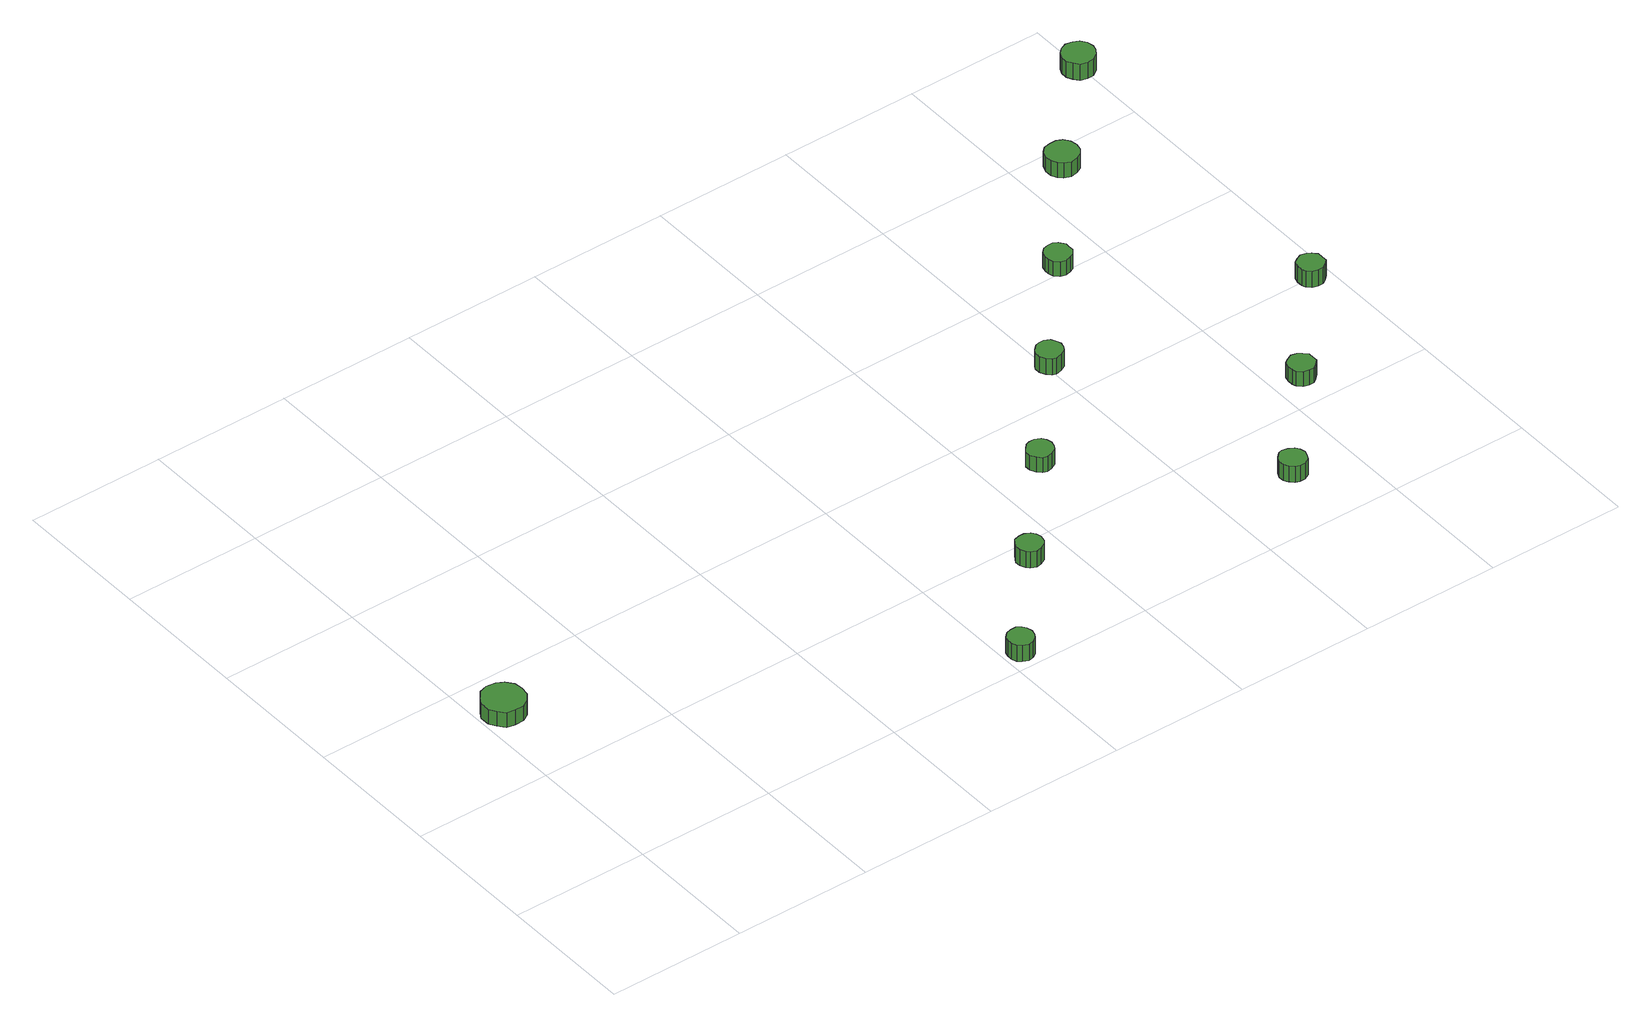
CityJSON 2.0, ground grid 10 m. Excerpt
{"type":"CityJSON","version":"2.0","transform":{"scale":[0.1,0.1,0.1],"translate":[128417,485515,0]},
"CityObjects":{
"tree1":{"type":"SolitaryVegetationObject","attributes":{"function":"something"},"geometry":[{"type":"MultiSurface","lod":"1","boundaries":[[[0,1,2,3,4,5,6,7,8,9,10,11,12,13,14]],[[15,16,17,18,19,20,21,22,23,24,25,26,27,28,29]],[[0,29,28,1]],[[1,28,27,2]],[[2,27,26,3]],[[3,26,25,4]],[[4,25,24,5]],[[5,24,23,6]],[[6,23,22,7]],[[7,22,21,8]],[[8,21,20,9]],[[9,20,19,10]],[[10,19,18,11]],[[11,18,17,12]],[[12,17,16,13]],[[13,16,15,14]],[[14,15,29,0]]]}]},
"tree2":{"type":"SolitaryVegetationObject","attributes":{"function":"something"},"geometry":[{"type":"MultiSurface","lod":"1","boundaries":[[[30,31,32,33,34,35,36,37,38,39,40,41,42,43,44]],[[45,46,47,48,49,50,51,52,53,54,55,56,57,58,59]],[[30,59,58,31]],[[31,58,57,32]],[[32,57,56,33]],[[33,56,55,34]],[[34,55,54,35]],[[35,54,53,36]],[[36,53,52,37]],[[37,52,51,38]],[[38,51,50,39]],[[39,50,49,40]],[[40,49,48,41]],[[41,48,47,42]],[[42,47,46,43]],[[43,46,45,44]],[[44,45,59,30]]]}]},
"tree3":{"type":"SolitaryVegetationObject","attributes":{"function":"something"},"geometry":[{"type":"MultiSurface","lod":"1","boundaries":[[[60,61,62,63,64,65,66,67,68,69,70,71,72,73,74]],[[75,76,77,78,79,80,81,82,83,84,85,86,87,88,89]],[[60,89,88,61]],[[61,88,87,62]],[[62,87,86,63]],[[63,86,85,64]],[[64,85,84,65]],[[65,84,83,66]],[[66,83,82,67]],[[67,82,81,68]],[[68,81,80,69]],[[69,80,79,70]],[[70,79,78,71]],[[71,78,77,72]],[[72,77,76,73]],[[73,76,75,74]],[[74,75,89,60]]]}]},
"tree4":{"type":"SolitaryVegetationObject","attributes":{"function":"something"},"geometry":[{"type":"MultiSurface","lod":"1","boundaries":[[[90,91,92,93,94,95,96,97,98,99,100,101,102,103,104]],[[105,106,107,108,109,110,111,112,113,114,115,116,117,118,119]],[[90,119,118,91]],[[91,118,117,92]],[[92,117,116,93]],[[93,116,115,94]],[[94,115,114,95]],[[95,114,113,96]],[[96,113,112,97]],[[97,112,111,98]],[[98,111,110,99]],[[99,110,109,100]],[[100,109,108,101]],[[101,108,107,102]],[[102,107,106,103]],[[103,106,105,104]],[[104,105,119,90]]]}]},
"tree5":{"type":"SolitaryVegetationObject","attributes":{"function":"something"},"geometry":[{"type":"MultiSurface","lod":"1","boundaries":[[[120,121,122,123,124,125,126,127,128,129,130,131,132,133,134]],[[135,136,137,138,139,140,141,142,143,144,145,146,147,148,149]],[[120,149,148,121]],[[121,148,147,122]],[[122,147,146,123]],[[123,146,145,124]],[[124,145,144,125]],[[125,144,143,126]],[[126,143,142,127]],[[127,142,141,128]],[[128,141,140,129]],[[129,140,139,130]],[[130,139,138,131]],[[131,138,137,132]],[[132,137,136,133]],[[133,136,135,134]],[[134,135,149,120]]]}]},
"tree6":{"type":"SolitaryVegetationObject","attributes":{"function":"something"},"geometry":[{"type":"MultiSurface","lod":"1","boundaries":[[[150,151,152,153,154,155,156,157,158,159,160,161,162,163,164]],[[165,166,167,168,169,170,171,172,173,174,175,176,177,178,179]],[[150,179,178,151]],[[151,178,177,152]],[[152,177,176,153]],[[153,176,175,154]],[[154,175,174,155]],[[155,174,173,156]],[[156,173,172,157]],[[157,172,171,158]],[[158,171,170,159]],[[159,170,169,160]],[[160,169,168,161]],[[161,168,167,162]],[[162,167,166,163]],[[163,166,165,164]],[[164,165,179,150]]]}]},
"tree7":{"type":"SolitaryVegetationObject","attributes":{"function":"something"},"geometry":[{"type":"MultiSurface","lod":"1","boundaries":[[[180,181,182,183,184,185,186,187,188,189,190,191,192,193,194]],[[195,196,197,198,199,200,201,202,203,204,205,206,207,208,209]],[[180,209,208,181]],[[181,208,207,182]],[[182,207,206,183]],[[183,206,205,184]],[[184,205,204,185]],[[185,204,203,186]],[[186,203,202,187]],[[187,202,201,188]],[[188,201,200,189]],[[189,200,199,190]],[[190,199,198,191]],[[191,198,197,192]],[[192,197,196,193]],[[193,196,195,194]],[[194,195,209,180]]]}]},
"tree8":{"type":"SolitaryVegetationObject","attributes":{"function":"something"},"geometry":[{"type":"MultiSurface","lod":"1","boundaries":[[[210,211,212,213,214,215,216,217,218,219,220,221,222,223,224]],[[225,226,227,228,229,230,231,232,233,234,235,236,237,238,239]],[[210,239,238,211]],[[211,238,237,212]],[[212,237,236,213]],[[213,236,235,214]],[[214,235,234,215]],[[215,234,233,216]],[[216,233,232,217]],[[217,232,231,218]],[[218,231,230,219]],[[219,230,229,220]],[[220,229,228,221]],[[221,228,227,222]],[[222,227,226,223]],[[223,226,225,224]],[[224,225,239,210]]]}]},
"tree9":{"type":"SolitaryVegetationObject","attributes":{"function":"something"},"geometry":[{"type":"MultiSurface","lod":"1","boundaries":[[[240,241,242,243,244,245,246,247,248,249,250,251,252,253,254]],[[255,256,257,258,259,260,261,262,263,264,265,266,267,268,269]],[[240,269,268,241]],[[241,268,267,242]],[[242,267,266,243]],[[243,266,265,244]],[[244,265,264,245]],[[245,264,263,246]],[[246,263,262,247]],[[247,262,261,248]],[[248,261,260,249]],[[249,260,259,250]],[[250,259,258,251]],[[251,258,257,252]],[[252,257,256,253]],[[253,256,255,254]],[[254,255,269,240]]]}]},
"tree10":{"type":"SolitaryVegetationObject","attributes":{"function":"something"},"geometry":[{"type":"MultiSurface","lod":"1","boundaries":[[[270,271,272,273,274,275,276,277,278,279,280,281,282,283,284]],[[285,286,287,288,289,290,291,292,293,294,295,296,297,298,299]],[[270,299,298,271]],[[271,298,297,272]],[[272,297,296,273]],[[273,296,295,274]],[[274,295,294,275]],[[275,294,293,276]],[[276,293,292,277]],[[277,292,291,278]],[[278,291,290,279]],[[279,290,289,280]],[[280,289,288,281]],[[281,288,287,282]],[[282,287,286,283]],[[283,286,285,284]],[[284,285,299,270]]]}]},
"tree11":{"type":"SolitaryVegetationObject","attributes":{"function":"something"},"geometry":[{"type":"MultiSurface","lod":"1","boundaries":[[[300,301,302,303,304,305,306,307,308,309,310,311,312,313,314]],[[315,316,317,318,319,320,321,322,323,324,325,326,327,328,329]],[[300,329,328,301]],[[301,328,327,302]],[[302,327,326,303]],[[303,326,325,304]],[[304,325,324,305]],[[305,324,323,306]],[[306,323,322,307]],[[307,322,321,308]],[[308,321,320,309]],[[309,320,319,310]],[[310,319,318,311]],[[311,318,317,312]],[[312,317,316,313]],[[313,316,315,314]],[[314,315,329,300]]]}]}
},
"vertices":[
[32,166,18],[31,172,18],[27,177,18],[22,180,18],[15,181,18],[9,179,18],[5,174,18],[2,169,18],[2,162,18],[5,157,18],[9,152,18],[15,151,18],[22,151,18],[27,154,18],[31,159,18],[31,159,6],[27,154,6],[22,151,6],[15,151,6],[9,152,6],[5,157,6],[2,162,6],[2,169,6],[5,174,6],[9,179,6],[15,181,6],[22,180,6],[27,177,6],[31,172,6],[32,166,6],
[321,14,19],[320,18,19],[318,21,19],[315,23,19],[311,23,19],[307,22,19],[304,19,19],[303,16,19],[303,12,19],[304,8,19],[307,6,19],[311,4,19],[315,5,19],[318,7,19],[320,10,19],[320,10,6],[318,7,6],[315,5,6],[311,4,6],[307,6,6],[304,8,6],[303,12,6],[303,16,6],[304,19,6],[307,22,6],[311,23,6],[315,23,6],[318,21,6],[320,18,6],[321,14,6],
[384,86,18],[383,90,18],[381,93,18],[377,95,18],[373,95,18],[369,94,18],[367,91,18],[365,88,18],[365,84,18],[367,80,18],[369,78,18],[373,76,18],[377,77,18],[381,79,18],[383,82,18],[383,82,5],[381,79,5],[377,77,5],[373,76,5],[369,78,5],[367,80,5],[365,84,5],[365,88,5],[367,91,5],[369,94,5],[373,95,5],[377,95,5],[381,93,5],[383,90,5],[384,86,5],
[447,157,18],[446,161,18],[444,164,18],[440,166,18],[436,166,18],[433,165,18],[430,162,18],[428,159,18],[428,155,18],[430,151,18],[433,148,18],[436,147,18],[440,148,18],[444,150,18],[446,153,18],[446,153,6],[444,150,6],[440,148,6],[436,147,6],[433,148,6],[430,151,6],[428,155,6],[428,159,6],[430,162,6],[433,165,6],[436,166,6],[440,166,6],[444,164,6],[446,161,6],[447,157,6],
[510,229,21],[509,232,21],[507,236,21],[503,238,21],[499,238,21],[496,237,21],[493,234,21],[491,231,21],[491,227,21],[493,223,21],[496,220,21],[499,219,21],[503,220,21],[507,222,21],[509,225,21],[509,225,8],[507,222,8],[503,220,8],[499,219,8],[496,220,8],[493,223,8],[491,227,8],[491,231,8],[493,234,8],[496,237,8],[499,238,8],[503,238,8],[507,236,8],[509,232,8],[510,229,8],
[567,51,19],[566,55,19],[564,58,19],[560,60,19],[556,61,19],[553,60,19],[550,57,19],[548,53,19],[548,49,19],[550,46,19],[553,43,19],[556,42,19],[560,42,19],[564,44,19],[566,48,19],[566,48,6],[564,44,6],[560,42,6],[556,42,6],[553,43,6],[550,46,6],[548,49,6],[548,53,6],[550,57,6],[553,60,6],[556,61,6],[560,60,6],[564,58,6],[566,55,6],[567,51,6],
[571,300,24],[571,303,24],[568,307,24],[565,309,24],[561,309,24],[557,308,24],[554,305,24],[553,301,24],[553,298,24],[554,294,24],[557,291,24],[561,290,24],[565,291,24],[568,292,24],[571,296,24],[571,296,12],[568,292,12],[565,291,12],[561,290,12],[557,291,12],[554,294,12],[553,298,12],[553,301,12],[554,305,12],[557,308,12],[561,309,12],[565,309,12],[568,307,12],[571,303,12],[571,300,12],
[628,122,20],[628,126,20],[625,129,20],[622,131,20],[618,132,20],[614,130,20],[611,128,20],[610,124,20],[610,120,20],[611,117,20],[614,114,20],[618,113,20],[622,113,20],[625,115,20],[628,118,20],[628,118,8],[625,115,8],[622,113,8],[618,113,8],[614,114,8],[611,117,8],[610,120,8],[610,124,8],[611,128,8],[614,130,8],[618,132,8],[622,131,8],[625,129,8],[628,126,8],[628,122,8],
[635,375,27],[634,380,27],[631,384,27],[627,386,27],[622,386,27],[617,385,27],[614,382,27],[612,377,27],[612,372,27],[614,368,27],[617,365,27],[622,363,27],[627,364,27],[631,366,27],[634,370,27],[634,370,15],[631,366,15],[627,364,15],[622,363,15],[617,365,15],[614,368,15],[612,372,15],[612,377,15],[614,382,15],[617,385,15],[622,386,15],[627,386,15],[631,384,15],[634,380,15],[635,375,15],
[691,194,24],[691,198,24],[688,201,24],[685,203,24],[681,204,24],[677,202,24],[674,200,24],[673,196,24],[673,192,24],[674,189,24],[677,186,24],[681,185,24],[685,185,24],[688,187,24],[691,190,24],[691,190,11],[688,187,11],[685,185,11],[681,185,11],[677,186,11],[674,189,11],[673,192,11],[673,196,11],[674,200,11],[677,202,11],[681,204,11],[685,203,11],[688,201,11],[691,198,11],[691,194,11],
[700,442,32],[699,447,32],[696,451,32],[692,453,32],[687,454,32],[682,452,32],[679,449,32],[677,445,32],[677,440,32],[679,436,32],[682,432,32],[687,431,32],[692,431,32],[696,434,32],[699,438,32],[699,438,19],[696,434,19],[692,431,19],[687,431,19],[682,432,19],[679,436,19],[677,440,19],[677,445,19],[679,449,19],[682,452,19],[687,454,19],[692,453,19],[696,451,19],[699,447,19],[700,442,19]
]}
